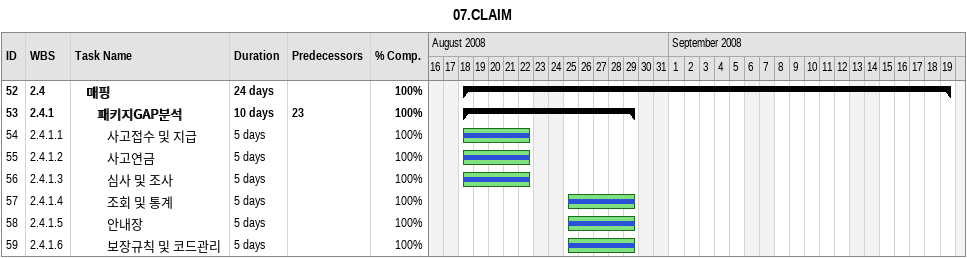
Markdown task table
07.CLAIM

| ID | WBS | Task | Duration | Start | Finish | Predecessors | % complete |
|---|---|---|---|---|---|---|---|
| 52 | 2.4 | **매핑** | 24d | 2008-08-18 | 2008-09-19 |  | 100 |
| 53 | 2.4.1 | **패키지GAP분석** | 10d | 2008-08-18 | 2008-08-29 | 23 | 100 |
| 54 | 2.4.1.1 | 사고접수 및 지급 | 5d | 2008-08-18 | 2008-08-22 |  | 100 |
| 55 | 2.4.1.2 | 사고연금 | 5d | 2008-08-18 | 2008-08-22 |  | 100 |
| 56 | 2.4.1.3 | 심사 및 조사 | 5d | 2008-08-18 | 2008-08-22 |  | 100 |
| 57 | 2.4.1.4 | 조회 및 통계 | 5d | 2008-08-25 | 2008-08-29 |  | 100 |
| 58 | 2.4.1.5 | 안내장 | 5d | 2008-08-25 | 2008-08-29 |  | 100 |
| 59 | 2.4.1.6 | 보장규칙 및 코드관리 | 5d | 2008-08-25 | 2008-08-29 |  | 100 |
